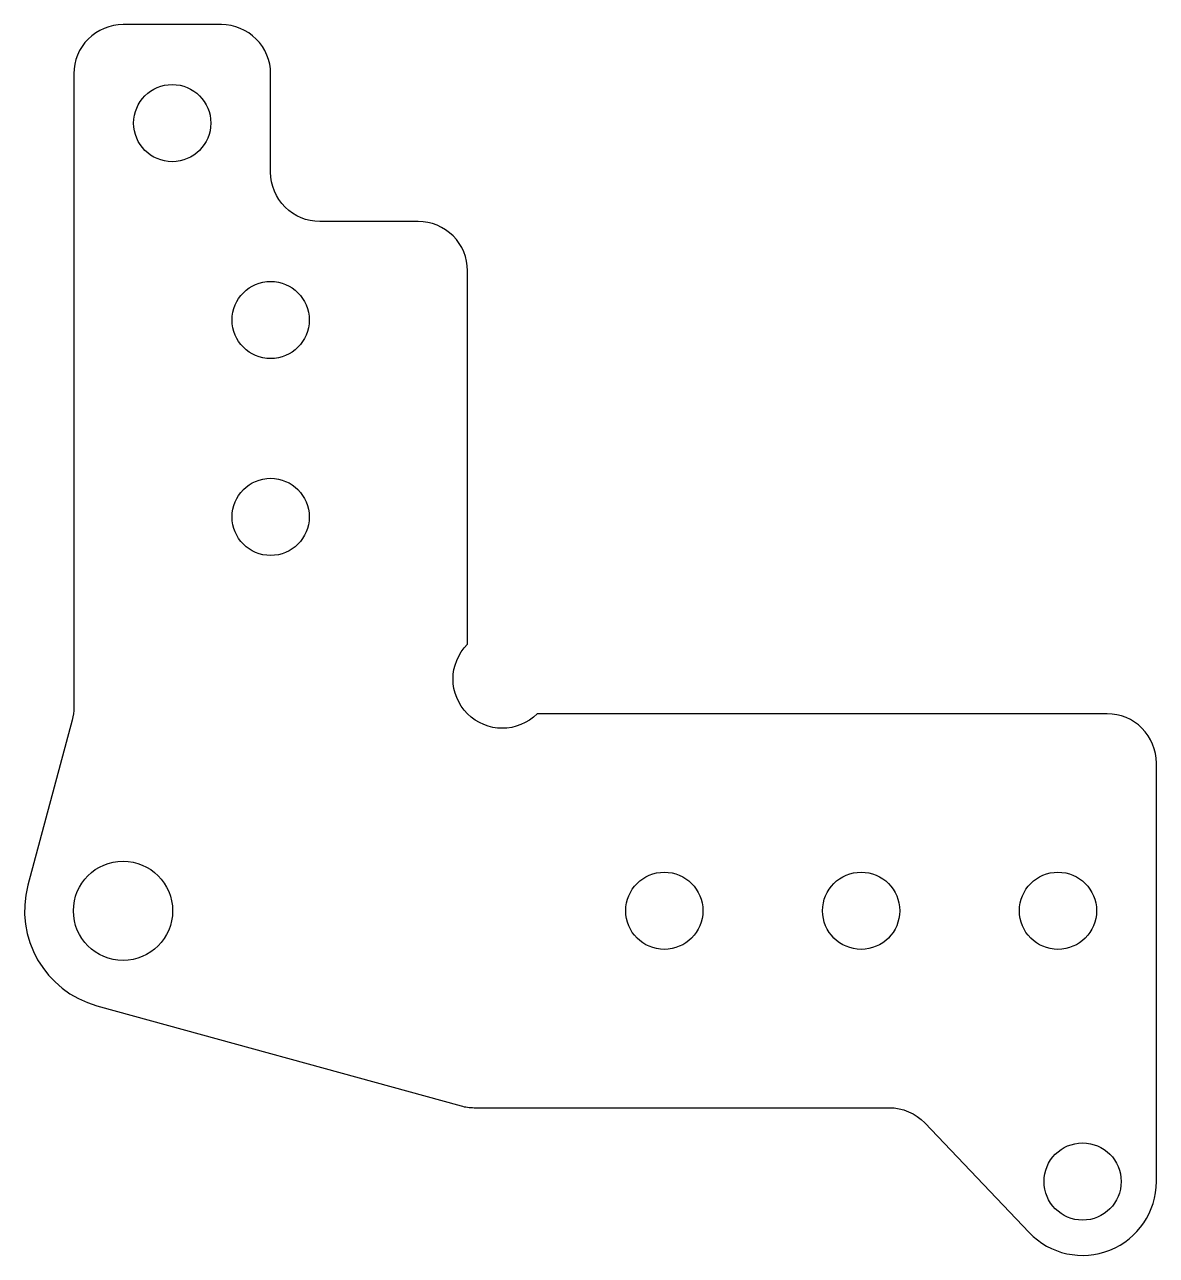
# Model space of a CAD drawing. Header units: inches. Extents: x 0.12 to 3, y -0.37 to 2.75.
import ezdxf

# ---------------------------------------------------------------- set-up
doc = ezdxf.new("R2010")
doc.units = ezdxf.units.IN
doc.header["$MEASUREMENT"] = 0

msp = doc.modelspace()

# ---------------------------------------------------------------- linework, layer by layer
msp.add_lwpolyline([(1.25, 2.125, 0.414214), (1.125, 2.25), (0.875, 2.25, -0.414214), (0.75, 2.375), (0.75, 2.625, 0.414214), (0.625, 2.75), (0.375, 2.75, 0.414214), (0.25, 2.625), (0.25, 1.0164, -0.06546), (0.2458, 0.9841), (0.1335, 0.5646, 0.412167), (0.3087, 0.259), (1.2337, 0.0045, 0.067216), (1.2669, 0), (2.3214, 0, -0.205258), (2.4119, -0.0388), (2.6767, -0.3168, 0.677033), (3, -0.1875), (3, 0.875, 0.414214), (2.875, 1), (1.4268, 1, -1), (1.25, 1.1768)], format="xyb", close=True)
for centre, radius in [((0.5, 2.5), 0.098), ((0.75, 2), 0.098), ((0.75, 1.5), 0.098), ((0.375, 0.5), 0.126), ((1.75, 0.5), 0.098), ((2.25, 0.5), 0.098), ((2.75, 0.5), 0.098), ((2.8125, -0.1875), 0.098)]:
    msp.add_circle(centre, radius)

doc.saveas('drawing.dxf')
